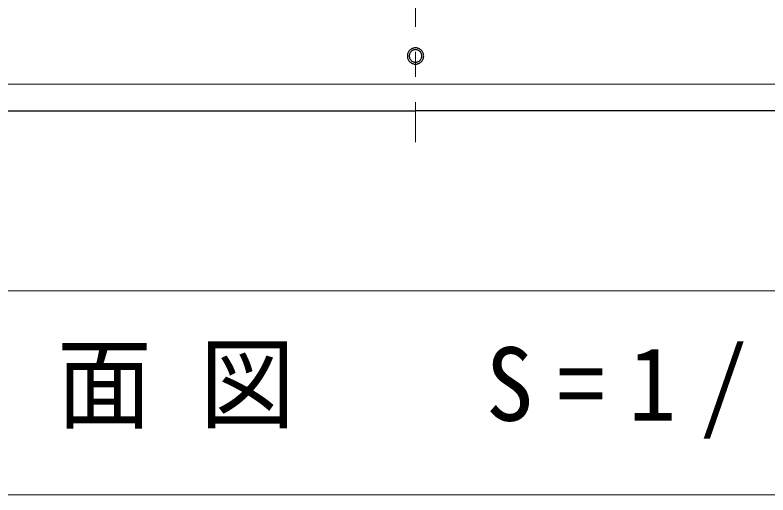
# Model space of a CAD drawing. Units: millimetres on the paper, scale 1:20. Extents: x -385 to 0, y 0 to 267.
# Drawn here: x -274.38 to -244.38, y 191.12 to 210.25 of the extents above; entities that cross this region are included whole.
import ezdxf

# ---------------------------------------------------------------- set-up
doc = ezdxf.new("R2010")
doc.units = ezdxf.units.MM
doc.linetypes.add('USER2', pattern=[6, 3, -1, 1, -1])
doc.layers.add('1_20', color=7, linetype='Continuous', lineweight=25)
doc.styles.add('ＭＳ ゴシック', font='')
doc.styles.get('ＭＳ ゴシック').set_extended_font_data('MS Gothic')

msp = doc.modelspace()

# ---------------------------------------------------------------- linework, layer by layer
at = {"layer": '1_20', "linetype": 'USER2', "lineweight": 13}
msp.add_line((-258.425, 236.787), (-258.425, 205.19), dxfattribs=at)
at = {"layer": '1_20', "color": 12, "lineweight": 13}
for p in [(-303.175, 207.503), (-213.675, 207.503)]:
    msp.add_line(p, (-258.425, 207.503), dxfattribs=at)
at = {"layer": '1_20', "color": 40}
for p in [(-303.175, 206.434), (-213.675, 206.434)]:
    msp.add_line(p, (-258.425, 206.434), dxfattribs=at)
at = {"layer": '1_20', "lineweight": 13}
for p, q in [((-237.025, 199.257), (-279.825, 199.257)), ((-279.825, 191.123), (-237.025, 191.123))]:
    msp.add_line(p, q, dxfattribs=at)
at = {"layer": '1_20'}
for points in [[(-258.1, 208.622), (-258.101, 208.65), (-258.105, 208.678), (-258.111, 208.706), (-258.119, 208.733), (-258.13, 208.759), (-258.143, 208.784), (-258.159, 208.808), (-258.176, 208.83), (-258.195, 208.851), (-258.216, 208.87), (-258.238, 208.887), (-258.262, 208.903), (-258.287, 208.916), (-258.314, 208.926), (-258.341, 208.935), (-258.368, 208.941), (-258.396, 208.945), (-258.425, 208.946), (-258.453, 208.945), (-258.481, 208.941), (-258.509, 208.935), (-258.536, 208.926), (-258.562, 208.916), (-258.587, 208.903), (-258.611, 208.887), (-258.634, 208.87), (-258.655, 208.851), (-258.674, 208.83), (-258.691, 208.808), (-258.706, 208.784), (-258.719, 208.759), (-258.73, 208.733), (-258.739, 208.706), (-258.745, 208.678), (-258.749, 208.65), (-258.75, 208.622), (-258.749, 208.593), (-258.745, 208.565), (-258.739, 208.538), (-258.73, 208.511), (-258.719, 208.484), (-258.706, 208.459), (-258.691, 208.435), (-258.674, 208.413), (-258.655, 208.392), (-258.634, 208.373), (-258.611, 208.356), (-258.587, 208.34), (-258.562, 208.327), (-258.536, 208.317), (-258.509, 208.308), (-258.481, 208.302), (-258.453, 208.298), (-258.425, 208.297), (-258.396, 208.298), (-258.368, 208.302), (-258.341, 208.308), (-258.314, 208.317), (-258.287, 208.327), (-258.262, 208.34), (-258.238, 208.356), (-258.216, 208.373), (-258.195, 208.392), (-258.176, 208.413), (-258.159, 208.435), (-258.143, 208.459), (-258.13, 208.484), (-258.119, 208.511), (-258.111, 208.538), (-258.105, 208.565), (-258.101, 208.593)], [(-258.175, 208.624), (-258.176, 208.646), (-258.179, 208.667), (-258.183, 208.689), (-258.19, 208.71), (-258.198, 208.73), (-258.208, 208.749), (-258.22, 208.767), (-258.233, 208.785), (-258.248, 208.801), (-258.264, 208.815), (-258.281, 208.829), (-258.3, 208.84), (-258.319, 208.85), (-258.339, 208.859), (-258.36, 208.865), (-258.381, 208.87), (-258.403, 208.873), (-258.425, 208.874), (-258.447, 208.873), (-258.468, 208.87), (-258.489, 208.865), (-258.51, 208.859), (-258.53, 208.85), (-258.55, 208.84), (-258.568, 208.829), (-258.585, 208.815), (-258.602, 208.801), (-258.616, 208.785), (-258.63, 208.767), (-258.641, 208.749), (-258.651, 208.73), (-258.66, 208.71), (-258.666, 208.689), (-258.671, 208.667), (-258.674, 208.646), (-258.675, 208.624), (-258.674, 208.602), (-258.671, 208.581), (-258.666, 208.56), (-258.66, 208.539), (-258.651, 208.519), (-258.641, 208.499), (-258.63, 208.481), (-258.616, 208.464), (-258.602, 208.448), (-258.585, 208.433), (-258.568, 208.42), (-258.55, 208.408), (-258.53, 208.398), (-258.51, 208.39), (-258.489, 208.383), (-258.468, 208.378), (-258.447, 208.375), (-258.425, 208.374), (-258.403, 208.375), (-258.381, 208.378), (-258.36, 208.383), (-258.339, 208.39), (-258.319, 208.398), (-258.3, 208.408), (-258.281, 208.42), (-258.264, 208.433), (-258.248, 208.448), (-258.233, 208.464), (-258.22, 208.481), (-258.208, 208.499), (-258.198, 208.519), (-258.19, 208.539), (-258.183, 208.56), (-258.179, 208.581), (-258.176, 208.602)]]:
    msp.add_lwpolyline(points, close=True, dxfattribs=at)

# ---------------------------------------------------------------- texts
at = {"layer": '1_20', "insert": (-278.425, 195.19), "char_height": 2.933, "attachment_point": 4, "style": 'ＭＳ ゴシック'}
msp.add_mtext('\\T1.5;\\W0.95;平面図\u3000S=1/20', dxfattribs=at)

doc.saveas('drawing.dxf')
